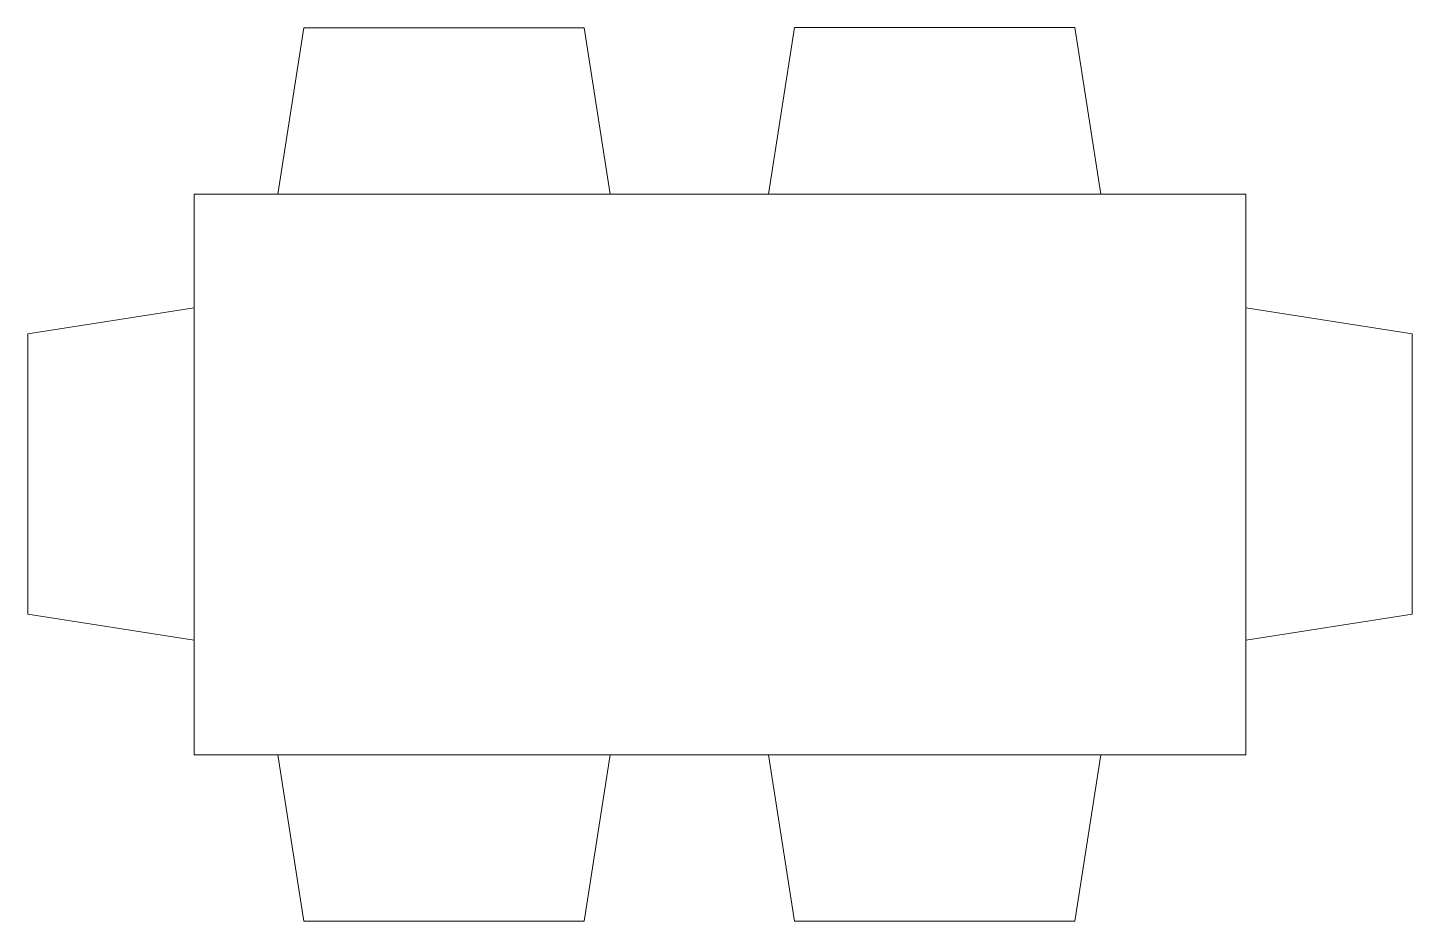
# Model space of a CAD drawing. Header units: centimetres. Extents: x -32.82 to -30.85, y -83.08 to -81.81.
import ezdxf

# ---------------------------------------------------------------- set-up
doc = ezdxf.new("R2010")
doc.units = ezdxf.units.CM
doc.header["$LTSCALE"] = 5
doc.header["$MEASUREMENT"] = 0
doc.layers.add('A-FURN', color=8, linetype='Continuous', lineweight=18)

msp = doc.modelspace()

# ---------------------------------------------------------------- linework, layer by layer
at = {"layer": 'A-FURN', "ltscale": 0.8}
for p, q in [((-32.4307, -81.8058), (-32.4678, -82.0433)), ((-32.4307, -81.8058), (-32.0307, -81.8058)), ((-31.9936, -82.0433), (-32.0307, -81.8058)), ((-31.7307, -81.8057), (-31.7678, -82.0433)), ((-31.7307, -81.8057), (-31.3307, -81.8057)), ((-31.2936, -82.0433), (-31.3307, -81.8057)), ((-32.587, -82.8433), (-32.587, -82.0433)), ((-32.587, -82.0433), (-32.587, -82.8433)), ((-31.087, -82.0433), (-32.587, -82.0433)), ((-31.087, -82.8433), (-31.087, -82.0433)), ((-32.8246, -82.2426), (-32.587, -82.2054)), ((-30.8495, -82.2426), (-31.087, -82.2054)), ((-32.8246, -82.2426), (-32.8246, -82.6426)), ((-30.8495, -82.2426), (-30.8495, -82.6426)), ((-32.587, -82.6797), (-32.8246, -82.6426)), ((-31.087, -82.6797), (-30.8495, -82.6426)), ((-31.087, -82.8433), (-32.587, -82.8433)), ((-32.4678, -82.8433), (-32.4307, -83.0808)), ((-32.0307, -83.0808), (-31.9936, -82.8433)), ((-31.7678, -82.8432), (-31.7307, -83.0808)), ((-31.3307, -83.0808), (-31.2936, -82.8432)), ((-32.0307, -83.0808), (-32.4307, -83.0808)), ((-31.3307, -83.0808), (-31.7307, -83.0808))]:
    msp.add_line(p, q, dxfattribs=at)

doc.saveas('drawing.dxf')
